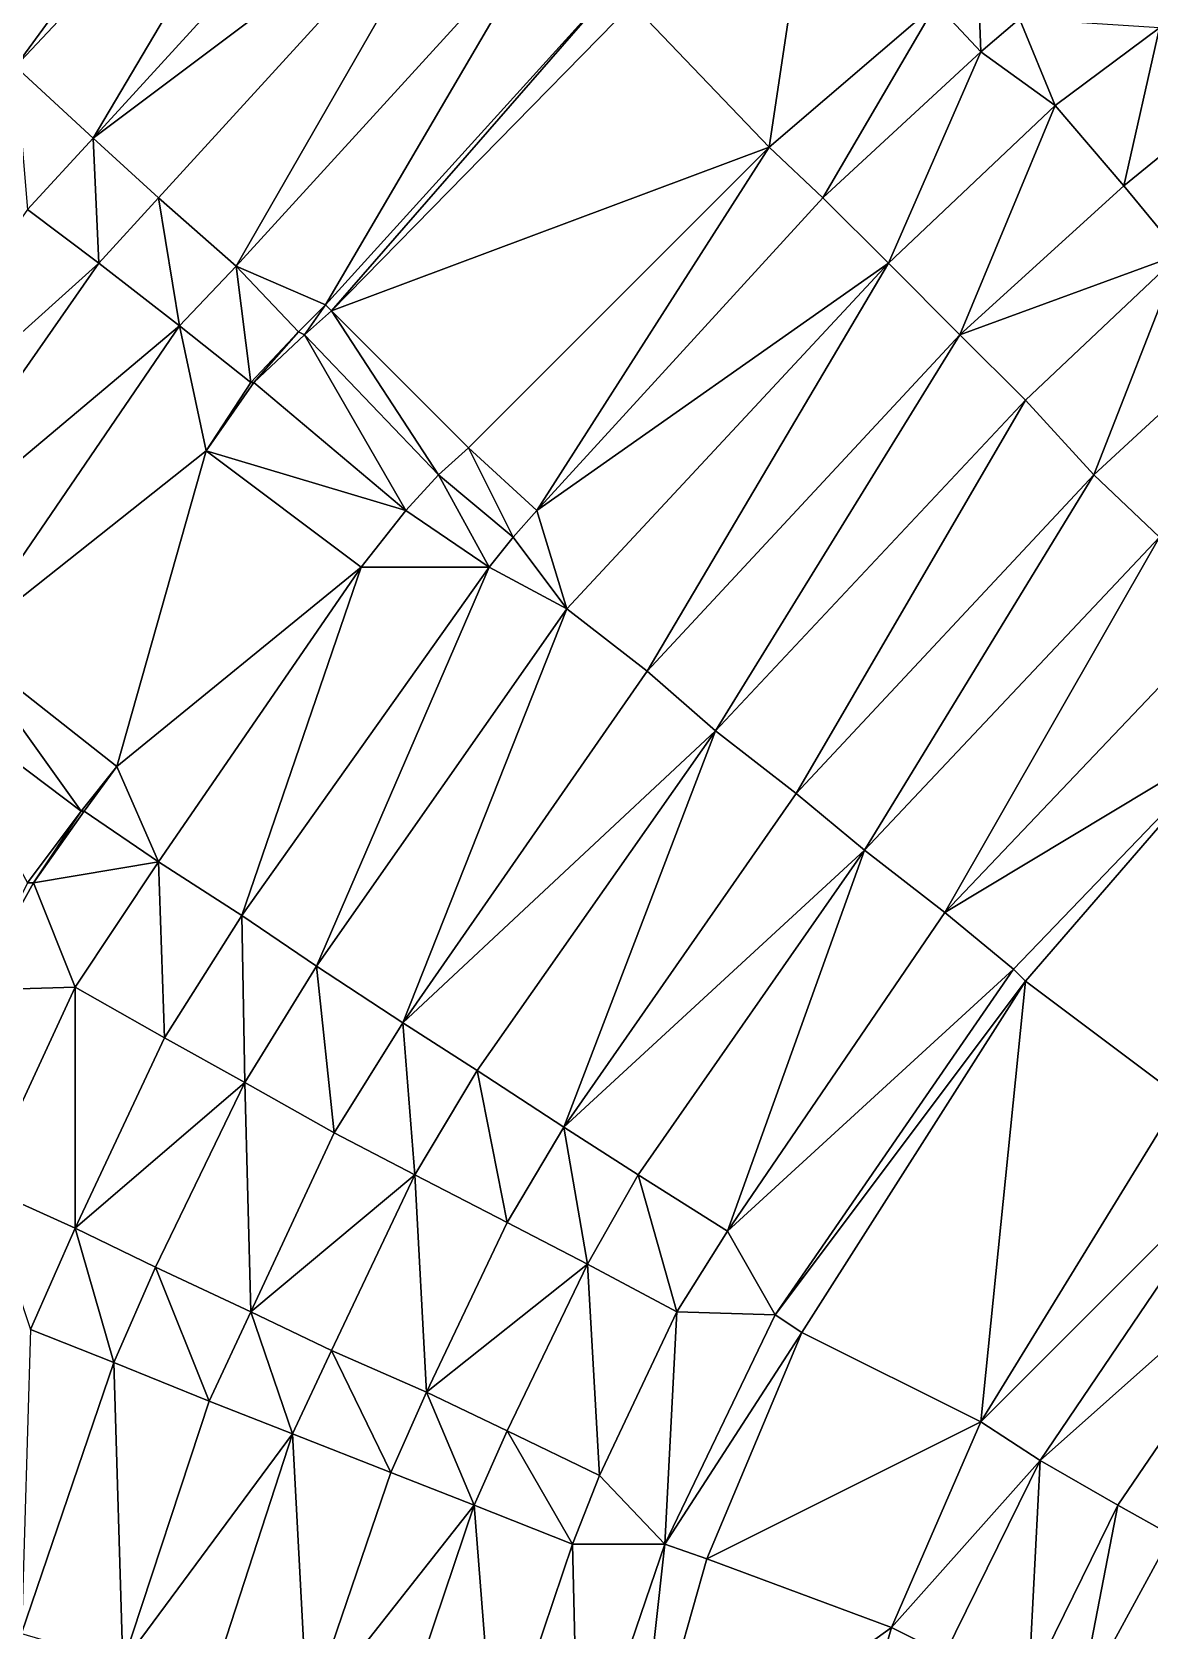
# Model space of a CAD drawing. Header units: millimetres. Extents: x 279405 to 280904, y 534349 to 535918.
# Drawn here: x 279724.2 to 279911.7, y 535267.6 to 535535.8 of the extents above; entities that cross this region are included whole.
import ezdxf

# ---------------------------------------------------------------- set-up
doc = ezdxf.new("R2010")
doc.units = ezdxf.units.MM
doc.layers.add('Карьер_конец_отработки', color=1, linetype='Continuous')

msp = doc.modelspace()

# ---------------------------------------------------------------- linework, layer by layer
at = {"layer": 'Карьер_конец_отработки', "color": 21, "true_color": 0xff914f}
for points in [[(279721.499989, 535530.000004, 39.999998), (279768.999989, 535595.000004, 39.999998), (279713.999989, 535536.500004, 39.999998), (279721.499989, 535530.000004, 39.999998)], [(279775.999989, 535588.000004, 39.999998), (279768.999989, 535595.000004, 39.999998), (279721.499989, 535530.000004, 39.999998), (279775.999989, 535588.000004, 39.999998)], [(279734.499989, 535518.000004, 9.999998), (279775.999989, 535588.000004, 39.999998), (279721.499989, 535530.000004, 39.999998), (279734.499989, 535518.000004, 9.999998)], [(279787.999989, 535576.500004, 9.999998), (279775.999989, 535588.000004, 39.999998), (279734.499989, 535518.000004, 9.999998), (279787.999989, 535576.500004, 9.999998)], [(279798.499989, 535566.000004, 9.999998), (279787.999989, 535576.500004, 9.999998), (279734.499989, 535518.000004, 9.999998), (279798.499989, 535566.000004, 9.999998)], [(279847.999989, 535516.500004, -28.069994), (279855.499989, 535566.500004, -31.099993), (279824.999989, 535540.500004, -28.069994), (279847.999989, 535516.500004, -28.069994)], [(279875.999989, 535540.500004, -31.099993), (279855.499989, 535566.500004, -31.099993), (279847.999989, 535516.500004, -28.069994), (279875.999989, 535540.500004, -31.099993)], [(279745.499989, 535508.000004, 9.999998), (279798.499989, 535566.000004, 9.999998), (279734.499989, 535518.000004, 9.999998), (279745.499989, 535508.000004, 9.999998)], [(279758.499989, 535496.500004, -20.000002), (279798.499989, 535566.000004, 9.999998), (279745.499989, 535508.000004, 9.999998), (279758.499989, 535496.500004, -20.000002)], [(279810.999989, 535554.000004, -20.000002), (279798.499989, 535566.000004, 9.999998), (279758.499989, 535496.500004, -20.000002), (279810.999989, 535554.000004, -20.000002)], [(279773.499989, 535490.000004, -20.000002), (279810.999989, 535554.000004, -20.000002), (279758.499989, 535496.500004, -20.000002), (279773.499989, 535490.000004, -20.000002)], [(279821.999989, 535543.500004, -20.000002), (279810.999989, 535554.000004, -20.000002), (279773.499989, 535490.000004, -20.000002), (279821.999989, 535543.500004, -20.000002)], [(279883.499989, 535532.500004, -50.000002), (279882.999989, 535546.000004, -31.800005), (279875.999989, 535540.500004, -31.099993), (279883.499989, 535532.500004, -50.000002)], [(279883.499989, 535532.500004, -50.000002), (279889.999989, 535538.000004, -50.000002), (279882.999989, 535546.000004, -31.800005), (279883.499989, 535532.500004, -50.000002)], [(279774.499989, 535489.000004, -22.069994), (279821.999989, 535543.500004, -20.000002), (279773.499989, 535490.000004, -20.000002), (279774.499989, 535489.000004, -22.069994)], [(279824.999989, 535540.500004, -28.069994), (279821.999989, 535543.500004, -20.000002), (279774.499989, 535489.000004, -22.069994), (279824.999989, 535540.500004, -28.069994)], [(279847.999989, 535516.500004, -28.069994), (279824.999989, 535540.500004, -28.069994), (279774.499989, 535489.000004, -22.069994), (279847.999989, 535516.500004, -28.069994)], [(279856.999989, 535508.000004, -50.000002), (279875.999989, 535540.500004, -31.099993), (279847.999989, 535516.500004, -28.069994), (279856.999989, 535508.000004, -50.000002)], [(279883.499989, 535532.500004, -50.000002), (279875.999989, 535540.500004, -31.099993), (279856.999989, 535508.000004, -50.000002), (279883.499989, 535532.500004, -50.000002)], [(279895.999989, 535523.500004, -50.000002), (279889.999989, 535538.000004, -50.000002), (279883.499989, 535532.500004, -50.000002), (279895.999989, 535523.500004, -50.000002)], [(279895.999989, 535523.500004, -50.000002), (279913.499989, 535536.500004, -50.000002), (279889.999989, 535538.000004, -50.000002), (279895.999989, 535523.500004, -50.000002)], [(279907.499989, 535510.000004, -80.000002), (279913.499989, 535536.500004, -50.000002), (279895.999989, 535523.500004, -50.000002), (279907.499989, 535510.000004, -80.000002)], [(279923.499989, 535523.000004, -80.000002), (279913.499989, 535536.500004, -50.000002), (279907.499989, 535510.000004, -80.000002), (279923.499989, 535523.000004, -80.000002)], [(279867.999989, 535497.000004, -50.000002), (279883.499989, 535532.500004, -50.000002), (279856.999989, 535508.000004, -50.000002), (279867.999989, 535497.000004, -50.000002)], [(279895.999989, 535523.500004, -50.000002), (279883.499989, 535532.500004, -50.000002), (279867.999989, 535497.000004, -50.000002), (279895.999989, 535523.500004, -50.000002)], [(279723.499989, 535506.000004, 9.999998), (279734.499989, 535518.000004, 9.999998), (279721.499989, 535530.000004, 39.999998), (279723.499989, 535506.000004, 9.999998)], [(279879.999989, 535485.000004, -80.000002), (279895.999989, 535523.500004, -50.000002), (279867.999989, 535497.000004, -50.000002), (279879.999989, 535485.000004, -80.000002)], [(279907.499989, 535510.000004, -80.000002), (279895.999989, 535523.500004, -50.000002), (279879.999989, 535485.000004, -80.000002), (279907.499989, 535510.000004, -80.000002)], [(279916.999989, 535498.500004, -80.000002), (279923.499989, 535523.000004, -80.000002), (279907.499989, 535510.000004, -80.000002), (279916.999989, 535498.500004, -80.000002)], [(279735.499989, 535497.000004, 9.999998), (279734.499989, 535518.000004, 9.999998), (279723.499989, 535506.000004, 9.999998), (279735.499989, 535497.000004, 9.999998)], [(279735.499989, 535497.000004, 9.999998), (279745.499989, 535508.000004, 9.999998), (279734.499989, 535518.000004, 9.999998), (279735.499989, 535497.000004, 9.999998)], [(279797.499989, 535466.000004, -22.069994), (279847.999989, 535516.500004, -28.069994), (279774.499989, 535489.000004, -22.069994), (279797.499989, 535466.000004, -22.069994)], [(279808.999989, 535455.500004, -50.000002), (279847.999989, 535516.500004, -28.069994), (279797.499989, 535466.000004, -22.069994), (279808.999989, 535455.500004, -50.000002)], [(279856.999989, 535508.000004, -50.000002), (279847.999989, 535516.500004, -28.069994), (279808.999989, 535455.500004, -50.000002), (279856.999989, 535508.000004, -50.000002)], [(279916.999989, 535498.500004, -80.000002), (279907.499989, 535510.000004, -80.000002), (279879.999989, 535485.000004, -80.000002), (279916.999989, 535498.500004, -80.000002)], [(279748.999989, 535486.500004, -20.000002), (279745.499989, 535508.000004, 9.999998), (279735.499989, 535497.000004, 9.999998), (279748.999989, 535486.500004, -20.000002)], [(279748.999989, 535486.500004, -20.000002), (279758.499989, 535496.500004, -20.000002), (279745.499989, 535508.000004, 9.999998), (279748.999989, 535486.500004, -20.000002)], [(279867.999989, 535497.000004, -50.000002), (279856.999989, 535508.000004, -50.000002), (279808.999989, 535455.500004, -50.000002), (279867.999989, 535497.000004, -50.000002)], [(279735.499989, 535497.000004, 9.999998), (279723.499989, 535506.000004, 9.999998), (279685.999989, 535452.500004, 9.999998), (279735.499989, 535497.000004, 9.999998)], [(279698.499989, 535444.000004, 9.999998), (279735.499989, 535497.000004, 9.999998), (279685.999989, 535452.500004, 9.999998), (279698.499989, 535444.000004, 9.999998)], [(279748.999989, 535486.500004, -20.000002), (279735.499989, 535497.000004, 9.999998), (279698.499989, 535444.000004, 9.999998), (279748.999989, 535486.500004, -20.000002)], [(279813.999989, 535439.000004, -50.000002), (279867.999989, 535497.000004, -50.000002), (279808.999989, 535455.500004, -50.000002), (279813.999989, 535439.000004, -50.000002)], [(279827.499989, 535428.500004, -80.000002), (279867.999989, 535497.000004, -50.000002), (279813.999989, 535439.000004, -50.000002), (279827.499989, 535428.500004, -80.000002)], [(279879.999989, 535485.000004, -80.000002), (279867.999989, 535497.000004, -50.000002), (279827.499989, 535428.500004, -80.000002), (279879.999989, 535485.000004, -80.000002)], [(279890.999989, 535474.000004, -80.000002), (279916.999989, 535498.500004, -80.000002), (279879.999989, 535485.000004, -80.000002), (279890.999989, 535474.000004, -80.000002)], [(279902.499989, 535461.500004, -110.000002), (279916.999989, 535498.500004, -80.000002), (279890.999989, 535474.000004, -80.000002), (279902.499989, 535461.500004, -110.000002)], [(279928.499989, 535485.500004, -110.000002), (279916.999989, 535498.500004, -80.000002), (279902.499989, 535461.500004, -110.000002), (279928.499989, 535485.500004, -110.000002)], [(279760.999989, 535477.000004, -20.000002), (279758.499989, 535496.500004, -20.000002), (279748.999989, 535486.500004, -20.000002), (279760.999989, 535477.000004, -20.000002)], [(279760.999989, 535477.000004, -20.000002), (279768.999989, 535485.500004, -20.000002), (279758.499989, 535496.500004, -20.000002), (279760.999989, 535477.000004, -20.000002)], [(279768.999989, 535485.500004, -20.000002), (279773.499989, 535490.000004, -20.000002), (279758.499989, 535496.500004, -20.000002), (279768.999989, 535485.500004, -20.000002)], [(279769.999989, 535485.000004, -21.559999), (279773.499989, 535490.000004, -20.000002), (279768.999989, 535485.500004, -20.000002), (279769.999989, 535485.000004, -21.559999)], [(279774.499989, 535489.000004, -22.069994), (279773.499989, 535490.000004, -20.000002), (279769.999989, 535485.000004, -21.559999), (279774.499989, 535489.000004, -22.069994)], [(279792.499989, 535461.500004, -21.559999), (279774.499989, 535489.000004, -22.069994), (279769.999989, 535485.000004, -21.559999), (279792.499989, 535461.500004, -21.559999)], [(279792.499989, 535461.500004, -21.559999), (279797.499989, 535466.000004, -22.069994), (279774.499989, 535489.000004, -22.069994), (279792.499989, 535461.500004, -21.559999)], [(279712.499989, 535433.000004, -20.000002), (279748.999989, 535486.500004, -20.000002), (279698.499989, 535444.000004, 9.999998), (279712.499989, 535433.000004, -20.000002)], [(279753.499989, 535465.500004, -20.000002), (279748.999989, 535486.500004, -20.000002), (279712.499989, 535433.000004, -20.000002), (279753.499989, 535465.500004, -20.000002)], [(279753.499989, 535465.500004, -20.000002), (279760.999989, 535477.000004, -20.000002), (279748.999989, 535486.500004, -20.000002), (279753.499989, 535465.500004, -20.000002)], [(279761.499989, 535477.000004, -21.009996), (279768.999989, 535485.500004, -20.000002), (279760.999989, 535477.000004, -20.000002), (279761.499989, 535477.000004, -21.009996)], [(279769.999989, 535485.000004, -21.559999), (279768.999989, 535485.500004, -20.000002), (279761.499989, 535477.000004, -21.009996), (279769.999989, 535485.000004, -21.559999)], [(279786.999989, 535455.500004, -21.009996), (279769.999989, 535485.000004, -21.559999), (279761.499989, 535477.000004, -21.009996), (279786.999989, 535455.500004, -21.009996)], [(279786.999989, 535455.500004, -21.009996), (279792.499989, 535461.500004, -21.559999), (279769.999989, 535485.000004, -21.559999), (279786.999989, 535455.500004, -21.009996)], [(279838.999989, 535418.500004, -80.000002), (279879.999989, 535485.000004, -80.000002), (279827.499989, 535428.500004, -80.000002), (279838.999989, 535418.500004, -80.000002)], [(279890.999989, 535474.000004, -80.000002), (279879.999989, 535485.000004, -80.000002), (279838.999989, 535418.500004, -80.000002), (279890.999989, 535474.000004, -80.000002)], [(279913.499989, 535451.000004, -110.000002), (279928.499989, 535485.500004, -110.000002), (279902.499989, 535461.500004, -110.000002), (279913.499989, 535451.000004, -110.000002)], [(279786.999989, 535455.500004, -21.009996), (279761.499989, 535477.000004, -21.009996), (279753.499989, 535465.500004, -20.000002), (279786.999989, 535455.500004, -21.009996)], [(279761.499989, 535477.000004, -21.009996), (279760.999989, 535477.000004, -20.000002), (279753.499989, 535465.500004, -20.000002), (279761.499989, 535477.000004, -21.009996)], [(279852.499989, 535408.000004, -110.000002), (279890.999989, 535474.000004, -80.000002), (279838.999989, 535418.500004, -80.000002), (279852.499989, 535408.000004, -110.000002)], [(279902.499989, 535461.500004, -110.000002), (279890.999989, 535474.000004, -80.000002), (279852.499989, 535408.000004, -110.000002), (279902.499989, 535461.500004, -110.000002)], [(279738.499989, 535412.500004, -20.000002), (279753.499989, 535465.500004, -20.000002), (279712.499989, 535433.000004, -20.000002), (279738.499989, 535412.500004, -20.000002)], [(279779.499989, 535446.000004, -20.000002), (279753.499989, 535465.500004, -20.000002), (279738.499989, 535412.500004, -20.000002), (279779.499989, 535446.000004, -20.000002)], [(279779.499989, 535446.000004, -20.000002), (279786.999989, 535455.500004, -21.009996), (279753.499989, 535465.500004, -20.000002), (279779.499989, 535446.000004, -20.000002)], [(279804.999989, 535451.000004, -50.000002), (279797.499989, 535466.000004, -22.069994), (279792.499989, 535461.500004, -21.559999), (279804.999989, 535451.000004, -50.000002)], [(279804.999989, 535451.000004, -50.000002), (279808.999989, 535455.500004, -50.000002), (279797.499989, 535466.000004, -22.069994), (279804.999989, 535451.000004, -50.000002)], [(279800.999989, 535446.000004, -50.000002), (279792.499989, 535461.500004, -21.559999), (279786.999989, 535455.500004, -21.009996), (279800.999989, 535446.000004, -50.000002)], [(279800.999989, 535446.000004, -50.000002), (279804.999989, 535451.000004, -50.000002), (279792.499989, 535461.500004, -21.559999), (279800.999989, 535446.000004, -50.000002)], [(279863.999989, 535398.500004, -110.000002), (279902.499989, 535461.500004, -110.000002), (279852.499989, 535408.000004, -110.000002), (279863.999989, 535398.500004, -110.000002)], [(279913.499989, 535451.000004, -110.000002), (279902.499989, 535461.500004, -110.000002), (279863.999989, 535398.500004, -110.000002), (279913.499989, 535451.000004, -110.000002)], [(279800.999989, 535446.000004, -50.000002), (279786.999989, 535455.500004, -21.009996), (279779.499989, 535446.000004, -20.000002), (279800.999989, 535446.000004, -50.000002)], [(279813.999989, 535439.000004, -50.000002), (279808.999989, 535455.500004, -50.000002), (279804.999989, 535451.000004, -50.000002), (279813.999989, 535439.000004, -50.000002)], [(279813.999989, 535439.000004, -50.000002), (279804.999989, 535451.000004, -50.000002), (279800.999989, 535446.000004, -50.000002), (279813.999989, 535439.000004, -50.000002)], [(279877.499989, 535388.000004, -140.000002), (279913.499989, 535451.000004, -110.000002), (279863.999989, 535398.500004, -110.000002), (279877.499989, 535388.000004, -140.000002)], [(279925.499989, 535438.500004, -140.000002), (279913.499989, 535451.000004, -110.000002), (279877.499989, 535388.000004, -140.000002), (279925.499989, 535438.500004, -140.000002)], [(279745.499989, 535396.500004, -20.000002), (279779.499989, 535446.000004, -20.000002), (279738.499989, 535412.500004, -20.000002), (279745.499989, 535396.500004, -20.000002)], [(279759.499989, 535387.500004, -50.000002), (279779.499989, 535446.000004, -20.000002), (279745.499989, 535396.500004, -20.000002), (279759.499989, 535387.500004, -50.000002)], [(279771.999989, 535379.000004, -50.000002), (279800.999989, 535446.000004, -50.000002), (279759.499989, 535387.500004, -50.000002), (279771.999989, 535379.000004, -50.000002)], [(279800.999989, 535446.000004, -50.000002), (279779.499989, 535446.000004, -20.000002), (279759.499989, 535387.500004, -50.000002), (279800.999989, 535446.000004, -50.000002)], [(279813.999989, 535439.000004, -50.000002), (279800.999989, 535446.000004, -50.000002), (279771.999989, 535379.000004, -50.000002), (279813.999989, 535439.000004, -50.000002)], [(279786.499989, 535369.500004, -80.000002), (279813.999989, 535439.000004, -50.000002), (279771.999989, 535379.000004, -50.000002), (279786.499989, 535369.500004, -80.000002)], [(279827.499989, 535428.500004, -80.000002), (279813.999989, 535439.000004, -50.000002), (279786.499989, 535369.500004, -80.000002), (279827.499989, 535428.500004, -80.000002)], [(279926.499989, 535417.500004, -140.000002), (279925.499989, 535438.500004, -140.000002), (279877.499989, 535388.000004, -140.000002), (279926.499989, 535417.500004, -140.000002)], [(279732.499989, 535405.000004, -19.199999), (279712.499989, 535433.000004, -20.000002), (279705.999989, 535425.000004, -19.199999), (279732.499989, 535405.000004, -19.199999)], [(279732.499989, 535405.000004, -19.199999), (279738.499989, 535412.500004, -20.000002), (279712.499989, 535433.000004, -20.000002), (279732.499989, 535405.000004, -19.199999)], [(279838.999989, 535418.500004, -80.000002), (279827.499989, 535428.500004, -80.000002), (279786.499989, 535369.500004, -80.000002), (279838.999989, 535418.500004, -80.000002)], [(279723.499989, 535393.000004, -17.979998), (279732.499989, 535405.000004, -19.199999), (279705.999989, 535425.000004, -19.199999), (279723.499989, 535393.000004, -17.979998)], [(279798.999989, 535361.500004, -80.000002), (279838.999989, 535418.500004, -80.000002), (279786.499989, 535369.500004, -80.000002), (279798.999989, 535361.500004, -80.000002)], [(279813.499989, 535352.000004, -110.000002), (279838.999989, 535418.500004, -80.000002), (279798.999989, 535361.500004, -80.000002), (279813.499989, 535352.000004, -110.000002)], [(279852.499989, 535408.000004, -110.000002), (279838.999989, 535418.500004, -80.000002), (279813.499989, 535352.000004, -110.000002), (279852.499989, 535408.000004, -110.000002)], [(279888.999989, 535378.500004, -140.000002), (279926.499989, 535417.500004, -140.000002), (279877.499989, 535388.000004, -140.000002), (279888.999989, 535378.500004, -140.000002)], [(279890.999989, 535376.500004, -144.42), (279926.499989, 535417.500004, -140.000002), (279888.999989, 535378.500004, -140.000002), (279890.999989, 535376.500004, -144.42)], [(279916.999989, 535357.000004, -144.42), (279926.499989, 535417.500004, -140.000002), (279890.999989, 535376.500004, -144.42), (279916.999989, 535357.000004, -144.42)], [(279732.999989, 535405.000004, -20.000002), (279738.499989, 535412.500004, -20.000002), (279732.499989, 535405.000004, -19.199999), (279732.999989, 535405.000004, -20.000002)], [(279745.499989, 535396.500004, -20.000002), (279738.499989, 535412.500004, -20.000002), (279732.999989, 535405.000004, -20.000002), (279745.499989, 535396.500004, -20.000002)], [(279863.999989, 535398.500004, -110.000002), (279852.499989, 535408.000004, -110.000002), (279813.499989, 535352.000004, -110.000002), (279863.999989, 535398.500004, -110.000002)], [(279724.499989, 535393.000004, -20.000002), (279732.499989, 535405.000004, -19.199999), (279723.499989, 535393.000004, -17.979998), (279724.499989, 535393.000004, -20.000002)], [(279745.499989, 535396.500004, -20.000002), (279732.999989, 535405.000004, -20.000002), (279724.499989, 535393.000004, -20.000002), (279745.499989, 535396.500004, -20.000002)], [(279732.999989, 535405.000004, -20.000002), (279732.499989, 535405.000004, -19.199999), (279724.499989, 535393.000004, -20.000002), (279732.999989, 535405.000004, -20.000002)], [(279825.999989, 535344.000004, -110.000002), (279863.999989, 535398.500004, -110.000002), (279813.499989, 535352.000004, -110.000002), (279825.999989, 535344.000004, -110.000002)], [(279840.999989, 535334.500004, -140.000002), (279863.999989, 535398.500004, -110.000002), (279825.999989, 535344.000004, -110.000002), (279840.999989, 535334.500004, -140.000002)], [(279877.499989, 535388.000004, -140.000002), (279863.999989, 535398.500004, -110.000002), (279840.999989, 535334.500004, -140.000002), (279877.499989, 535388.000004, -140.000002)], [(279731.499989, 535375.500004, -20.000002), (279745.499989, 535396.500004, -20.000002), (279724.499989, 535393.000004, -20.000002), (279731.499989, 535375.500004, -20.000002)], [(279746.499989, 535367.000004, -50.000002), (279745.499989, 535396.500004, -20.000002), (279731.499989, 535375.500004, -20.000002), (279746.499989, 535367.000004, -50.000002)], [(279746.499989, 535367.000004, -50.000002), (279759.499989, 535387.500004, -50.000002), (279745.499989, 535396.500004, -20.000002), (279746.499989, 535367.000004, -50.000002)], [(279731.499989, 535375.500004, -20.000002), (279724.499989, 535393.000004, -20.000002), (279714.499989, 535375.000004, -20.000002), (279731.499989, 535375.500004, -20.000002)], [(279724.499989, 535393.000004, -20.000002), (279723.499989, 535393.000004, -17.979998), (279714.499989, 535375.000004, -20.000002), (279724.499989, 535393.000004, -20.000002)], [(279759.999989, 535359.500004, -50.000002), (279759.499989, 535387.500004, -50.000002), (279746.499989, 535367.000004, -50.000002), (279759.999989, 535359.500004, -50.000002)], [(279759.999989, 535359.500004, -50.000002), (279771.999989, 535379.000004, -50.000002), (279759.499989, 535387.500004, -50.000002), (279759.999989, 535359.500004, -50.000002)], [(279888.999989, 535378.500004, -140.000002), (279877.499989, 535388.000004, -140.000002), (279840.999989, 535334.500004, -140.000002), (279888.999989, 535378.500004, -140.000002)], [(279774.999989, 535351.000004, -80.000002), (279771.999989, 535379.000004, -50.000002), (279759.999989, 535359.500004, -50.000002), (279774.999989, 535351.000004, -80.000002)], [(279774.999989, 535351.000004, -80.000002), (279786.499989, 535369.500004, -80.000002), (279771.999989, 535379.000004, -50.000002), (279774.999989, 535351.000004, -80.000002)], [(279848.999989, 535320.500004, -140.000002), (279888.999989, 535378.500004, -140.000002), (279840.999989, 535334.500004, -140.000002), (279848.999989, 535320.500004, -140.000002)], [(279890.999989, 535376.500004, -144.42), (279888.999989, 535378.500004, -140.000002), (279848.999989, 535320.500004, -140.000002), (279890.999989, 535376.500004, -144.42)], [(279853.499989, 535317.500004, -149.67), (279890.999989, 535376.500004, -144.42), (279848.999989, 535320.500004, -140.000002), (279853.499989, 535317.500004, -149.67)], [(279883.499989, 535302.500004, -149.67), (279890.999989, 535376.500004, -144.42), (279853.499989, 535317.500004, -149.67), (279883.499989, 535302.500004, -149.67)], [(279916.999989, 535357.000004, -144.42), (279890.999989, 535376.500004, -144.42), (279883.499989, 535302.500004, -149.67), (279916.999989, 535357.000004, -144.42)], [(279715.999989, 535342.000004, -20.000002), (279731.499989, 535375.500004, -20.000002), (279714.499989, 535375.000004, -20.000002), (279715.999989, 535342.000004, -20.000002)], [(279731.499989, 535335.000004, -50.000002), (279731.499989, 535375.500004, -20.000002), (279715.999989, 535342.000004, -20.000002), (279731.499989, 535335.000004, -50.000002)], [(279731.499989, 535335.000004, -50.000002), (279746.499989, 535367.000004, -50.000002), (279731.499989, 535375.500004, -20.000002), (279731.499989, 535335.000004, -50.000002)], [(279788.499989, 535344.000004, -80.000002), (279786.499989, 535369.500004, -80.000002), (279774.999989, 535351.000004, -80.000002), (279788.499989, 535344.000004, -80.000002)], [(279788.499989, 535344.000004, -80.000002), (279798.999989, 535361.500004, -80.000002), (279786.499989, 535369.500004, -80.000002), (279788.499989, 535344.000004, -80.000002)], [(279759.999989, 535359.500004, -50.000002), (279746.499989, 535367.000004, -50.000002), (279731.499989, 535335.000004, -50.000002), (279759.999989, 535359.500004, -50.000002)], [(279803.999989, 535336.000004, -110.000002), (279798.999989, 535361.500004, -80.000002), (279788.499989, 535344.000004, -80.000002), (279803.999989, 535336.000004, -110.000002)], [(279803.999989, 535336.000004, -110.000002), (279813.499989, 535352.000004, -110.000002), (279798.999989, 535361.500004, -80.000002), (279803.999989, 535336.000004, -110.000002)], [(279744.999989, 535328.500004, -50.000002), (279759.999989, 535359.500004, -50.000002), (279731.499989, 535335.000004, -50.000002), (279744.999989, 535328.500004, -50.000002)], [(279760.999989, 535321.000004, -80.000002), (279759.999989, 535359.500004, -50.000002), (279744.999989, 535328.500004, -50.000002), (279760.999989, 535321.000004, -80.000002)], [(279760.999989, 535321.000004, -80.000002), (279774.999989, 535351.000004, -80.000002), (279759.999989, 535359.500004, -50.000002), (279760.999989, 535321.000004, -80.000002)], [(279927.999989, 535347.000004, -169.999987), (279916.999989, 535357.000004, -144.42), (279883.499989, 535302.500004, -149.67), (279927.999989, 535347.000004, -169.999987)], [(279817.499989, 535329.000004, -110.000002), (279813.499989, 535352.000004, -110.000002), (279803.999989, 535336.000004, -110.000002), (279817.499989, 535329.000004, -110.000002)], [(279817.499989, 535329.000004, -110.000002), (279825.999989, 535344.000004, -110.000002), (279813.499989, 535352.000004, -110.000002), (279817.499989, 535329.000004, -110.000002)], [(279788.499989, 535344.000004, -80.000002), (279774.999989, 535351.000004, -80.000002), (279760.999989, 535321.000004, -80.000002), (279788.499989, 535344.000004, -80.000002)], [(279893.499989, 535296.000004, -169.999987), (279927.999989, 535347.000004, -169.999987), (279883.499989, 535302.500004, -149.67), (279893.499989, 535296.000004, -169.999987)], [(279939.499989, 535337.000004, -169.999987), (279927.999989, 535347.000004, -169.999987), (279893.499989, 535296.000004, -169.999987), (279939.499989, 535337.000004, -169.999987)], [(279774.499989, 535314.500004, -80.000002), (279788.499989, 535344.000004, -80.000002), (279760.999989, 535321.000004, -80.000002), (279774.499989, 535314.500004, -80.000002)], [(279790.499989, 535307.500004, -110.000002), (279788.499989, 535344.000004, -80.000002), (279774.499989, 535314.500004, -80.000002), (279790.499989, 535307.500004, -110.000002)], [(279790.499989, 535307.500004, -110.000002), (279803.999989, 535336.000004, -110.000002), (279788.499989, 535344.000004, -80.000002), (279790.499989, 535307.500004, -110.000002)], [(279832.499989, 535321.000004, -140.000002), (279825.999989, 535344.000004, -110.000002), (279817.499989, 535329.000004, -110.000002), (279832.499989, 535321.000004, -140.000002)], [(279832.499989, 535321.000004, -140.000002), (279840.999989, 535334.500004, -140.000002), (279825.999989, 535344.000004, -110.000002), (279832.499989, 535321.000004, -140.000002)], [(279723.999989, 535318.000004, -50.000002), (279731.499989, 535335.000004, -50.000002), (279715.999989, 535342.000004, -20.000002), (279723.999989, 535318.000004, -50.000002)], [(279817.499989, 535329.000004, -110.000002), (279803.999989, 535336.000004, -110.000002), (279790.499989, 535307.500004, -110.000002), (279817.499989, 535329.000004, -110.000002)], [(279906.499989, 535288.500004, -169.999987), (279939.499989, 535337.000004, -169.999987), (279893.499989, 535296.000004, -169.999987), (279906.499989, 535288.500004, -169.999987)], [(279915.499989, 535283.500004, -188.120012), (279939.499989, 535337.000004, -169.999987), (279906.499989, 535288.500004, -169.999987), (279915.499989, 535283.500004, -188.120012)], [(279737.999989, 535312.500004, -50.000002), (279731.499989, 535335.000004, -50.000002), (279723.999989, 535318.000004, -50.000002), (279737.999989, 535312.500004, -50.000002)], [(279737.999989, 535312.500004, -50.000002), (279744.999989, 535328.500004, -50.000002), (279731.499989, 535335.000004, -50.000002), (279737.999989, 535312.500004, -50.000002)], [(279848.999989, 535320.500004, -140.000002), (279840.999989, 535334.500004, -140.000002), (279832.499989, 535321.000004, -140.000002), (279848.999989, 535320.500004, -140.000002)], [(279753.999989, 535306.000004, -80.000002), (279744.999989, 535328.500004, -50.000002), (279737.999989, 535312.500004, -50.000002), (279753.999989, 535306.000004, -80.000002)], [(279753.999989, 535306.000004, -80.000002), (279760.999989, 535321.000004, -80.000002), (279744.999989, 535328.500004, -50.000002), (279753.999989, 535306.000004, -80.000002)], [(279803.999989, 535301.000004, -110.000002), (279817.499989, 535329.000004, -110.000002), (279790.499989, 535307.500004, -110.000002), (279803.999989, 535301.000004, -110.000002)], [(279819.499989, 535293.500004, -140.000002), (279817.499989, 535329.000004, -110.000002), (279803.999989, 535301.000004, -110.000002), (279819.499989, 535293.500004, -140.000002)], [(279819.499989, 535293.500004, -140.000002), (279832.499989, 535321.000004, -140.000002), (279817.499989, 535329.000004, -110.000002), (279819.499989, 535293.500004, -140.000002)], [(279767.999989, 535300.500004, -80.000002), (279760.999989, 535321.000004, -80.000002), (279753.999989, 535306.000004, -80.000002), (279767.999989, 535300.500004, -80.000002)], [(279767.999989, 535300.500004, -80.000002), (279774.499989, 535314.500004, -80.000002), (279760.999989, 535321.000004, -80.000002), (279767.999989, 535300.500004, -80.000002)], [(279830.499989, 535282.000004, -140.000002), (279832.499989, 535321.000004, -140.000002), (279819.499989, 535293.500004, -140.000002), (279830.499989, 535282.000004, -140.000002)], [(279848.999989, 535320.500004, -140.000002), (279832.499989, 535321.000004, -140.000002), (279830.499989, 535282.000004, -140.000002), (279848.999989, 535320.500004, -140.000002)], [(279853.499989, 535317.500004, -149.67), (279848.999989, 535320.500004, -140.000002), (279830.499989, 535282.000004, -140.000002), (279853.499989, 535317.500004, -149.67)], [(279737.999989, 535312.500004, -50.000002), (279723.999989, 535318.000004, -50.000002), (279722.499989, 535267.000004, -50.000002), (279737.999989, 535312.500004, -50.000002)], [(279837.499989, 535279.500004, -152.740007), (279853.499989, 535317.500004, -149.67), (279830.499989, 535282.000004, -140.000002), (279837.499989, 535279.500004, -152.740007)], [(279883.499989, 535302.500004, -149.67), (279853.499989, 535317.500004, -149.67), (279837.499989, 535279.500004, -152.740007), (279883.499989, 535302.500004, -149.67)], [(279784.499989, 535294.000004, -110.000002), (279774.499989, 535314.500004, -80.000002), (279767.999989, 535300.500004, -80.000002), (279784.499989, 535294.000004, -110.000002)], [(279784.499989, 535294.000004, -110.000002), (279790.499989, 535307.500004, -110.000002), (279774.499989, 535314.500004, -80.000002), (279784.499989, 535294.000004, -110.000002)], [(279739.499989, 535262.000004, -80.000002), (279737.999989, 535312.500004, -50.000002), (279722.499989, 535267.000004, -50.000002), (279739.499989, 535262.000004, -80.000002)], [(279739.499989, 535262.000004, -80.000002), (279753.999989, 535306.000004, -80.000002), (279737.999989, 535312.500004, -50.000002), (279739.499989, 535262.000004, -80.000002)], [(279798.499989, 535288.500004, -110.000002), (279790.499989, 535307.500004, -110.000002), (279784.499989, 535294.000004, -110.000002), (279798.499989, 535288.500004, -110.000002)], [(279798.499989, 535288.500004, -110.000002), (279803.999989, 535301.000004, -110.000002), (279790.499989, 535307.500004, -110.000002), (279798.499989, 535288.500004, -110.000002)], [(279767.999989, 535300.500004, -80.000002), (279753.999989, 535306.000004, -80.000002), (279739.499989, 535262.000004, -80.000002), (279767.999989, 535300.500004, -80.000002)], [(279814.999989, 535282.000004, -140.000002), (279803.999989, 535301.000004, -110.000002), (279798.499989, 535288.500004, -110.000002), (279814.999989, 535282.000004, -140.000002)], [(279814.999989, 535282.000004, -140.000002), (279819.499989, 535293.500004, -140.000002), (279803.999989, 535301.000004, -110.000002), (279814.999989, 535282.000004, -140.000002)], [(279868.499989, 535268.000004, -152.740007), (279883.499989, 535302.500004, -149.67), (279837.499989, 535279.500004, -152.740007), (279868.499989, 535268.000004, -152.740007)], [(279893.499989, 535296.000004, -169.999987), (279883.499989, 535302.500004, -149.67), (279868.499989, 535268.000004, -152.740007), (279893.499989, 535296.000004, -169.999987)], [(279753.999989, 535257.500004, -80.000002), (279767.999989, 535300.500004, -80.000002), (279739.499989, 535262.000004, -80.000002), (279753.999989, 535257.500004, -80.000002)], [(279770.499989, 535253.000004, -110.000002), (279767.999989, 535300.500004, -80.000002), (279753.999989, 535257.500004, -80.000002), (279770.499989, 535253.000004, -110.000002)], [(279770.499989, 535253.000004, -110.000002), (279784.499989, 535294.000004, -110.000002), (279767.999989, 535300.500004, -80.000002), (279770.499989, 535253.000004, -110.000002)], [(279877.499989, 535263.500004, -169.999987), (279893.499989, 535296.000004, -169.999987), (279868.499989, 535268.000004, -152.740007), (279877.499989, 535263.500004, -169.999987)], [(279891.499989, 535258.000004, -169.999987), (279893.499989, 535296.000004, -169.999987), (279877.499989, 535263.500004, -169.999987), (279891.499989, 535258.000004, -169.999987)], [(279906.499989, 535288.500004, -169.999987), (279893.499989, 535296.000004, -169.999987), (279891.499989, 535258.000004, -169.999987), (279906.499989, 535288.500004, -169.999987)], [(279798.499989, 535288.500004, -110.000002), (279784.499989, 535294.000004, -110.000002), (279770.499989, 535253.000004, -110.000002), (279798.499989, 535288.500004, -110.000002)], [(279830.499989, 535282.000004, -140.000002), (279819.499989, 535293.500004, -140.000002), (279814.999989, 535282.000004, -140.000002), (279830.499989, 535282.000004, -140.000002)], [(279784.999989, 535248.500004, -110.000002), (279798.499989, 535288.500004, -110.000002), (279770.499989, 535253.000004, -110.000002), (279784.999989, 535248.500004, -110.000002)], [(279801.999989, 535243.500004, -140.000002), (279798.499989, 535288.500004, -110.000002), (279784.999989, 535248.500004, -110.000002), (279801.999989, 535243.500004, -140.000002)], [(279801.999989, 535243.500004, -140.000002), (279814.999989, 535282.000004, -140.000002), (279798.499989, 535288.500004, -110.000002), (279801.999989, 535243.500004, -140.000002)], [(279899.999989, 535255.000004, -185.740007), (279906.499989, 535288.500004, -169.999987), (279891.499989, 535258.000004, -169.999987), (279899.999989, 535255.000004, -185.740007)], [(279915.499989, 535283.500004, -188.120012), (279906.499989, 535288.500004, -169.999987), (279899.999989, 535255.000004, -185.740007), (279915.499989, 535283.500004, -188.120012)], [(279815.999989, 535239.500004, -140.000002), (279814.999989, 535282.000004, -140.000002), (279801.999989, 535243.500004, -140.000002), (279815.999989, 535239.500004, -140.000002)], [(279815.999989, 535239.500004, -140.000002), (279830.499989, 535282.000004, -140.000002), (279814.999989, 535282.000004, -140.000002), (279815.999989, 535239.500004, -140.000002)], [(279825.499989, 535237.000004, -156.069994), (279830.499989, 535282.000004, -140.000002), (279815.999989, 535239.500004, -140.000002), (279825.499989, 535237.000004, -156.069994)], [(279837.499989, 535279.500004, -152.740007), (279830.499989, 535282.000004, -140.000002), (279825.499989, 535237.000004, -156.069994), (279837.499989, 535279.500004, -152.740007)], [(279943.499989, 535266.000004, -188.120012), (279915.499989, 535283.500004, -188.120012), (279899.999989, 535255.000004, -185.740007), (279943.499989, 535266.000004, -188.120012)], [(279868.499989, 535268.000004, -152.740007), (279837.499989, 535279.500004, -152.740007), (279825.499989, 535237.000004, -156.069994), (279868.499989, 535268.000004, -152.740007)], [(279857.499989, 535229.500004, -156.069994), (279868.499989, 535268.000004, -152.740007), (279825.499989, 535237.000004, -156.069994), (279857.499989, 535229.500004, -156.069994)], [(279877.499989, 535263.500004, -169.999987), (279868.499989, 535268.000004, -152.740007), (279857.499989, 535229.500004, -156.069994), (279877.499989, 535263.500004, -169.999987)]]:
    msp.add_3dface(points, dxfattribs=at)

doc.saveas('drawing.dxf')
